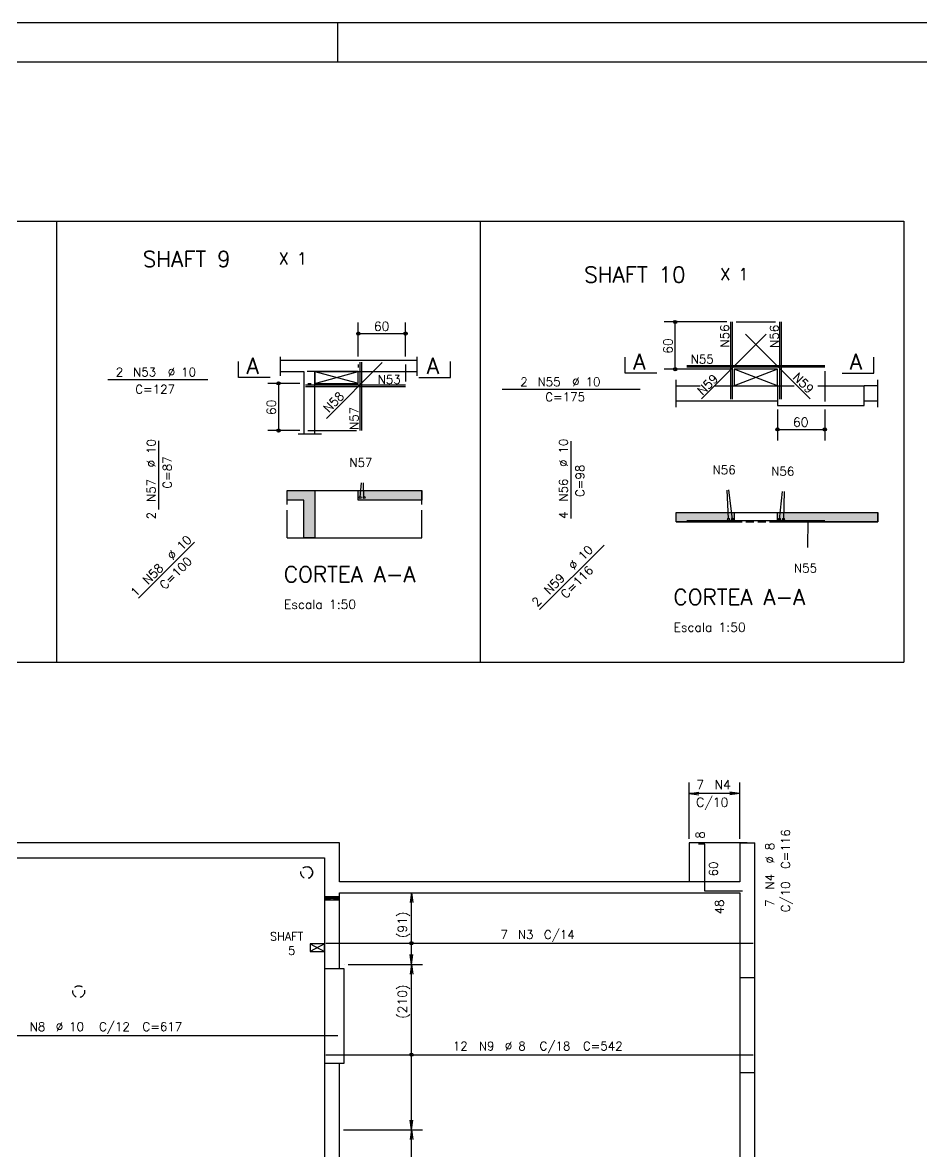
# Model space of a CAD drawing. Extents: x 0 to 119, y 0 to 84.
# Drawn here: x 73.9 to 96.72, y 55.44 to 84.1 of the extents above; entities that cross this region are included whole.
import ezdxf

# ---------------------------------------------------------------- set-up
doc = ezdxf.new("R2010")
doc.units = 0
doc.header["$MEASUREMENT"] = 0
for name, pattern in [('ESTILO_TQS_0001', [0.85, 0.7, -0.15]), ('ESTILO_TQS_0002', [0.3, 0.2, -0.1]), ('ESTILO_TQS_0003', [2.05, 1.5, -0.2, 0.15, -0.2])]:
    doc.linetypes.add(name, pattern=pattern)
for name, color, linetype in [('1', 1, 'CONTINUOUS'), ('15', 15, 'CONTINUOUS'), ('18', 4, 'CONTINUOUS'), ('2', 2, 'CONTINUOUS'), ('25', 1, 'CONTINUOUS'), ('26', 3, 'CONTINUOUS'), ('3', 3, 'CONTINUOUS'), ('51', 7, 'CONTINUOUS'), ('54', 7, 'CONTINUOUS'), ('6', 6, 'CONTINUOUS'), ('63', 7, 'CONTINUOUS'), ('64', 7, 'CONTINUOUS')]:
    doc.layers.add(name, color=color, linetype=linetype)
doc.styles.get("Standard").update_dxf_attribs({"font": 'ROMANS.SHX'})

msp = doc.modelspace()

# ---------------------------------------------------------------- linework, layer by layer
at = {"layer": '1', "linetype": 'Continuous'}
for p, q in [((81.324849, 75.242235), (82.358246, 74.960399)), ((81.324849, 74.942235), (82.360203, 75.224604)), ((82.360203, 75.224604), (82.424849, 75.242235)), ((82.358246, 74.960399), (82.424849, 74.942235)), ((81.116915, 62.673927), (81.180166, 62.65994)), ((81.180166, 62.65994), (81.148033, 62.670664)), ((81.20548, 62.64499), (81.180166, 62.65994)), ((81.229114, 62.623484), (81.20548, 62.64499)), ((81.245584, 62.601027), (81.229114, 62.623484)), ((81.259916, 62.569213), (81.245584, 62.601027)), ((81.246377, 62.448168), (81.256309, 62.468525)), ((81.256309, 62.468525), (81.266125, 62.508553)), ((81.264046, 62.553127), (81.259916, 62.569213)), ((81.266915, 62.523927), (81.264046, 62.553127)), ((81.266125, 62.508553), (81.266915, 62.523927)), ((81.169705, 62.383524), (81.195192, 62.395971)), ((81.195192, 62.395971), (81.207313, 62.404227)), ((81.207313, 62.404227), (81.223459, 62.418341)), ((81.223459, 62.418341), (81.246377, 62.448168)), ((81.564815, 60.717351), (81.204815, 60.717351)), ((81.204815, 60.717351), (81.204815, 60.517351)), ((81.564815, 60.717351), (81.204815, 60.517351)), ((81.204815, 60.717351), (81.564815, 60.517351)), ((81.204815, 60.517351), (81.564815, 60.517351)), ((81.564815, 60.517351), (81.564815, 60.717351))]:
    msp.add_line(p, q, dxfattribs=at)
msp.add_lwpolyline([(81.324849, 75.242235), (81.324849, 74.942235), (82.424849, 74.942235), (82.424849, 75.242235), (81.324849, 75.242235)], dxfattribs=at)
at = {"layer": '15', "linetype": 'ESTILO_TQS_0001'}
for p, q in [((80.444849, 75.612839), (80.444849, 75.135519)), ((83.907522, 75.612839), (83.907522, 75.135519)), ((90.494358, 74.333321), (90.494358, 75.11758)), ((95.611037, 74.333321), (95.611037, 75.11758)), ((80.90104, 73.663956), (81.48694, 73.663956)), ((80.621477, 71.018938), (80.621477, 72.218938)), ((84.03897, 71.018938), (84.03897, 72.218938)), ((90.494358, 71.42705), (90.494358, 71.66705)), ((95.611037, 71.42705), (95.611037, 71.66705))]:
    msp.add_line(p, q, dxfattribs=at)
at = {"layer": '15', "linetype": 'ESTILO_TQS_0002'}
msp.add_line((91.963985, 71.42705), (93.063985, 71.42705), dxfattribs=at)
msp.add_lwpolyline([(81.324849, 75.242235), (81.044849, 75.242235)], dxfattribs=at)
for centre in [(81.116915, 62.523839), (75.328877, 59.500219)]:
    msp.add_circle(centre, 0.149912, dxfattribs=at)
at = {"layer": '18', "linetype": 'Continuous'}
for p, q in [((82.424849, 75.622235), (82.424849, 76.485129)), ((83.624849, 75.622235), (83.624849, 76.485129)), ((91.773985, 76.499704), (90.191745, 76.499704)), ((90.469745, 75.299704), (90.469745, 76.499704)), ((82.424849, 76.207129), (83.624849, 76.207129)), ((91.863985, 75.299704), (90.191745, 75.299704)), ((80.944849, 74.942235), (80.124404, 74.942235)), ((80.402404, 74.942235), (80.402404, 73.742235)), ((93.063985, 74.279704), (93.063985, 73.495091)), ((94.263985, 74.279704), (94.263985, 73.495091)), ((80.944849, 73.742235), (80.124404, 73.742235)), ((93.063985, 73.773091), (94.263985, 73.773091)), ((90.763985, 71.457572), (94.263985, 71.457572)), ((90.819815, 63.381398), (90.819815, 64.810579)), ((92.104815, 63.381398), (92.104815, 64.810579)), ((90.819815, 64.532579), (91.067676, 64.56521)), ((92.104815, 64.532579), (90.819815, 64.532579)), ((90.819815, 64.532579), (91.067676, 64.499947)), ((92.104815, 64.532579), (91.856954, 64.56521)), ((92.104815, 64.532579), (91.856954, 64.499947)), ((83.772815, 62.011397), (83.740183, 61.763536)), ((83.772815, 60.1916), (83.772815, 62.011397)), ((83.772815, 62.011397), (83.805446, 61.763536)), ((82.164815, 60.1916), (84.050815, 60.1916)), ((83.772815, 60.1916), (83.740183, 60.439461)), ((83.772815, 60.1916), (83.740183, 59.943739)), ((83.772815, 60.1916), (83.805446, 60.439461)), ((83.772815, 55.9916), (83.772815, 60.1916)), ((83.772815, 60.1916), (83.805446, 59.943739)), ((83.772815, 55.9916), (83.740183, 56.239461)), ((83.772815, 55.9916), (83.805446, 56.239461)), ((82.044815, 55.9916), (84.050815, 55.9916)), ((83.772815, 55.9916), (83.740183, 55.743739)), ((83.772815, 53.431398), (83.772815, 55.9916)), ((83.772815, 55.9916), (83.805446, 55.743739))]:
    msp.add_line(p, q, dxfattribs=at)
for centre, radius in [((90.469745, 76.499704), 0.041625), ((90.469745, 76.499704), 0.02075), ((82.424849, 76.207129), 0.041625), ((82.424849, 76.207129), 0.02075), ((83.624849, 76.207129), 0.041625), ((83.624849, 76.207129), 0.02075), ((90.469745, 75.299704), 0.041625), ((90.469745, 75.299704), 0.02075), ((80.402404, 74.942235), 0.041625), ((80.402404, 74.942235), 0.02075), ((80.402404, 73.742235), 0.041625), ((80.402404, 73.742235), 0.02075), ((93.063985, 73.773091), 0.041625), ((93.063985, 73.773091), 0.02075), ((94.263985, 73.773091), 0.041625), ((94.263985, 73.773091), 0.02075)]:
    msp.add_circle(centre, radius, dxfattribs=at)
at = {"layer": '2', "linetype": 'Continuous'}
msp.add_line((81.9, 84.1), (81.9, 83.1), dxfattribs=at)
msp.add_lwpolyline([(0, 0), (0, 84.1), (118.9, 84.1), (118.9, 0), (0, 0)], dxfattribs=at)
for centre in [(82.470895, 72.043938), (82.57062, 72.043938), (91.821737, 71.49205), (91.921462, 71.49205), (93.117863, 71.49205), (93.217587, 71.49205)]:
    msp.add_circle(centre, 0.025, dxfattribs=at)
at = {"layer": '25', "linetype": 'Continuous'}
for p, q in [((91.873985, 76.499704), (91.873985, 76.499704)), ((82.424849, 75.522235), (82.424849, 75.522235)), ((83.624849, 75.522235), (83.624849, 75.522235)), ((91.963985, 75.299704), (91.963985, 75.299704)), ((81.044849, 74.942235), (81.044849, 74.942235)), ((93.063985, 74.879704), (93.063985, 74.379704)), ((93.063985, 74.879704), (93.486481, 74.879704)), ((94.087772, 74.879704), (95.263985, 74.879704)), ((95.263985, 74.379704), (95.263985, 74.879704)), ((93.063985, 74.379704), (95.263985, 74.379704)), ((93.063985, 74.379704), (93.063985, 74.379704)), ((94.263985, 74.379704), (94.263985, 74.379704)), ((81.044849, 73.742235), (81.044849, 73.742235)), ((82.47347, 72.051196), (82.502534, 72.415263)), ((82.566013, 72.040308), (82.556777, 72.413773)), ((91.824617, 71.502357), (91.788133, 72.232307)), ((91.926045, 71.487867), (91.829042, 72.235976)), ((93.11899, 71.483302), (93.19481, 72.198394)), ((93.225131, 71.491467), (93.23923, 72.195599)), ((93.831151, 71.472511), (93.828779, 70.777051)), ((90.819815, 63.281398), (90.819815, 63.281398)), ((92.104815, 63.281398), (92.104815, 63.281398)), ((83.772815, 62.011397), (83.772815, 62.011397)), ((82.064815, 60.1916), (82.064815, 60.1916)), ((83.772815, 60.1916), (83.772815, 60.1916)), ((81.944815, 55.9916), (81.944815, 55.9916)), ((83.772815, 55.9916), (83.772815, 55.9916))]:
    msp.add_line(p, q, dxfattribs=at)
for points in [[(81.564815, 57.681398), (82.064815, 57.681398), (82.064815, 60.081398), (81.564815, 60.081398), (81.564815, 57.681398)], [(92.104815, 57.451398), (92.484815, 57.451398), (92.484815, 59.851398), (92.104815, 59.851398), (92.104815, 57.451398)]]:
    msp.add_lwpolyline(points, dxfattribs=at)
for centre, radius in [((83.772815, 60.728424), 0.041625), ((83.772815, 60.728424), 0.02075), ((83.772815, 57.9006), 0.041625), ((83.772815, 57.9006), 0.02075)]:
    msp.add_circle(centre, radius, dxfattribs=at)
at = {"layer": '26', "linetype": 'Continuous'}
for points in [[(81.044849, 71.018938), (81.044849, 71.978938), (80.621477, 71.978938), (80.621477, 72.218938), (81.324849, 72.218938), (81.324849, 71.018938), (81.044849, 71.018938)], [(83.602081, 71.978938), (82.424849, 71.978938), (82.424849, 72.218938), (84.03897, 72.218938), (84.03897, 71.978938), (83.882081, 71.978938), (83.602081, 71.978938)], [(91.963985, 71.66705), (91.963985, 71.42705), (90.494358, 71.42705), (90.494358, 71.66705), (91.963985, 71.66705)], [(95.611037, 71.66705), (95.611037, 71.42705), (93.063985, 71.42705), (93.063985, 71.66705), (95.611037, 71.66705)]]:
    msp.add_lwpolyline(points, dxfattribs=at)
for points in [[(81.044849, 71.978938), (80.621477, 71.978938), (81.324849, 72.218938)], [(81.324849, 72.218938), (80.621477, 71.978938), (80.621477, 72.218938)], [(81.044849, 71.978938), (81.324849, 72.218938), (81.324849, 71.018938)], [(83.602081, 71.978938), (82.424849, 71.978938), (82.424849, 72.218938)], [(83.602081, 71.978938), (82.424849, 72.218938), (84.03897, 72.218938)], [(83.602081, 71.978938), (84.03897, 72.218938), (84.03897, 71.978938)], [(81.044849, 71.978938), (81.324849, 71.018938), (81.044849, 71.018938)], [(83.602081, 71.978938), (84.03897, 71.978938), (83.882081, 71.978938)], [(83.602081, 71.978938), (83.882081, 71.978938), (83.602081, 71.978938)], [(91.963985, 71.66705), (91.963985, 71.42705), (90.494358, 71.42705)], [(91.963985, 71.66705), (90.494358, 71.42705), (90.494358, 71.66705)], [(91.963985, 71.66705), (90.494358, 71.66705), (91.963985, 71.66705)], [(95.611037, 71.66705), (95.611037, 71.42705), (93.063985, 71.42705)], [(95.611037, 71.66705), (93.063985, 71.42705), (93.063985, 71.66705)], [(95.611037, 71.66705), (93.063985, 71.66705), (95.611037, 71.66705)]]:
    msp.add_solid(points, dxfattribs=at)
at = {"layer": '3', "linetype": 'Continuous'}
msp.add_lwpolyline([(117.9, 1), (2.499999, 1), (2.499999, 83.1), (117.9, 83.1), (117.9, 1)], dxfattribs=at)
at = {"layer": '51', "linetype": 'Continuous'}
for p, q in [((93.063985, 74.879704), (91.963985, 75.299704)), ((93.063985, 75.299704), (91.963985, 74.879704)), ((90.494358, 74.879704), (91.101117, 74.879704)), ((91.463995, 74.879704), (93.063985, 74.879704)), ((80.621477, 72.218938), (84.03897, 72.218938)), ((90.494358, 71.66705), (95.611037, 71.66705)), ((90.494358, 71.42705), (91.963985, 71.42705)), ((93.063985, 71.42705), (95.611037, 71.42705)), ((80.621477, 71.018938), (84.03897, 71.018938)), ((81.564815, 63.281398), (69.904815, 63.281398)), ((81.944815, 63.281398), (81.564815, 63.281398)), ((81.944815, 62.901398), (81.944815, 63.281398)), ((92.294815, 63.281398), (90.819815, 63.281398)), ((90.819815, 63.281398), (90.819815, 62.291398)), ((92.104815, 63.281398), (92.104815, 62.291398)), ((92.104815, 63.281398), (92.484815, 63.281398)), ((92.484815, 62.291398), (92.484815, 63.281398)), ((69.904815, 62.901398), (81.564815, 62.901398)), ((81.564815, 62.901398), (81.564815, 62.291398)), ((81.944815, 62.291398), (81.944815, 62.901398)), ((81.564815, 62.291398), (81.564815, 62.011398)), ((90.819815, 62.291398), (81.944815, 62.291398)), ((92.104815, 62.291398), (90.819815, 62.291398)), ((92.484815, 62.011398), (92.484815, 62.291398)), ((81.564815, 62.011398), (81.564815, 60.081398)), ((81.944815, 62.011398), (90.819815, 62.011398)), ((81.944815, 60.081398), (81.944815, 62.011398)), ((90.819815, 62.011398), (92.104815, 62.011398)), ((92.104815, 62.011398), (92.104815, 59.851398)), ((92.484815, 59.851398), (92.484815, 62.011398)), ((81.564815, 57.681398), (81.564815, 53.431398)), ((81.944815, 53.431398), (81.944815, 57.681398)), ((92.104815, 57.451398), (92.104815, 53.431398)), ((92.484815, 53.431398), (92.484815, 57.451398))]:
    msp.add_line(p, q, dxfattribs=at)
for points in [[(81.184849, 75.522235), (80.444849, 75.522235)], [(83.907522, 75.522235), (81.184849, 75.522235)], [(80.444849, 75.242235), (81.044849, 75.242235)], [(81.044849, 75.242235), (81.044849, 73.663956)], [(81.324849, 75.242235), (83.907522, 75.242235)], [(81.324849, 73.663956), (81.324849, 75.242235)], [(93.063985, 74.879704), (93.063985, 75.299704), (91.963985, 75.299704), (91.963985, 74.879704), (93.063985, 74.879704)], [(95.611037, 74.879704), (95.263985, 74.879704)], [(90.494358, 74.499704), (93.063985, 74.499704)], [(95.263985, 74.499704), (95.611037, 74.499704)], [(81.754815, 61.871398), (81.944815, 61.831398), (81.944815, 61.911398), (81.754815, 61.871398), (81.944815, 61.911398), (81.564815, 61.911398), (81.754815, 61.871398), (81.564815, 61.911398), (81.564815, 61.831398), (81.754815, 61.871398), (81.564815, 61.831398), (81.944815, 61.831398), (81.754815, 61.871398)]]:
    msp.add_lwpolyline(points, dxfattribs=at)
at = {"layer": '54', "linetype": 'ESTILO_TQS_0003'}
for p, q in [((92.013985, 76.499704), (93.013985, 76.499704)), ((82.424849, 75.422235), (82.424849, 75.342235)), ((83.624849, 75.422235), (83.624849, 74.992235)), ((94.263985, 75.249704), (94.263985, 74.479704)), ((81.144465, 74.942235), (81.224849, 74.942235)), ((81.144849, 73.742235), (82.374849, 73.742235))]:
    msp.add_line(p, q, dxfattribs=at)
at = {"layer": '6', "linetype": 'Continuous'}
for p, q in [((42.512263, 79.060676), (96.266854, 79.060676)), ((74.765018, 79.060676), (74.765018, 67.865654)), ((85.515936, 79.060676), (85.515936, 67.865654)), ((96.266854, 79.060676), (96.266854, 67.865654)), ((42.512263, 67.865654), (96.266854, 67.865654))]:
    msp.add_line(p, q, dxfattribs=at)
for points in [[(80.190987, 75.089398), (79.387044, 75.089398), (79.387044, 75.498588)], [(83.964607, 75.089398), (84.768551, 75.089398), (84.768551, 75.498588)], [(90.004608, 75.196519), (89.200665, 75.196519), (89.200665, 75.605709)], [(94.701731, 75.196519), (95.505674, 75.196519), (95.505674, 75.605709)]]:
    msp.add_lwpolyline(points, dxfattribs=at)
at = {"layer": '63', "linetype": 'ESTILO_TQS_0002'}
for points in [[(81.754815, 61.871398), (81.944815, 61.911398), (81.564815, 61.911398)], [(81.754815, 61.871398), (81.564815, 61.911398), (81.754815, 61.871398)], [(81.754815, 61.871398), (81.754815, 61.871398), (81.564815, 61.911398)], [(81.754815, 61.871398), (81.564815, 61.911398), (81.564815, 61.831398)], [(81.754815, 61.871398), (81.944815, 61.831398), (81.944815, 61.911398)], [(81.754815, 61.871398), (81.944815, 61.911398), (81.754815, 61.871398)], [(81.754815, 61.871398), (81.754815, 61.871398), (81.944815, 61.911398)], [(81.754815, 61.871398), (81.564815, 61.831398), (81.754815, 61.871398)], [(81.754815, 61.871398), (81.754815, 61.871398), (81.564815, 61.831398)], [(81.754815, 61.871398), (81.564815, 61.831398), (81.944815, 61.831398)], [(81.754815, 61.871398), (81.944815, 61.831398), (81.754815, 61.871398)]]:
    msp.add_solid(points, dxfattribs=at)
at = {"layer": '64', "linetype": 'Continuous'}
for p, q in [((91.873985, 76.499704), (91.873985, 74.539704)), ((91.913985, 76.499704), (91.913985, 74.539704)), ((93.113985, 76.499704), (93.113985, 74.539704)), ((93.153985, 76.499704), (93.153985, 74.539704)), ((92.772513, 76.188232), (91.137126, 74.552845)), ((92.255457, 76.188232), (93.890843, 74.552845)), ((81.616321, 74.053706), (83.034521, 75.471906)), ((82.474849, 73.742235), (82.474849, 75.482235)), ((82.514849, 73.742235), (82.514849, 75.482235)), ((94.263985, 75.389704), (90.763985, 75.389704)), ((94.263985, 75.349704), (90.763985, 75.349704)), ((76.064759, 75.04304), (78.604759, 75.04304)), ((83.624849, 74.892235), (81.084849, 74.892235)), ((83.624849, 74.852235), (81.084849, 74.852235)), ((86.079712, 74.790326), (89.579712, 74.790326)), ((77.365113, 71.742587), (77.365113, 73.482587)), ((87.827215, 71.512334), (87.827215, 73.472334)), ((76.848136, 69.491), (78.266336, 70.9092)), ((87.02559, 69.199189), (88.660977, 70.834576)), ((91.216939, 63.241398), (91.056939, 63.241398)), ((91.216939, 62.051398), (91.216939, 63.241398)), ((92.176939, 62.051398), (91.216939, 62.051398)), ((81.604814, 60.728424), (92.444814, 60.728424)), ((69.564814, 58.391668), (81.904814, 58.391668)), ((81.604814, 57.9006), (92.444814, 57.9006))]:
    msp.add_line(p, q, dxfattribs=at)

# ---------------------------------------------------------------- texts
at = {"layer": '1', "linetype": 'Continuous'}
for s, p in [('SHAFT 9', (76.954694, 77.895857)), ('SHAFT 10', (88.159502, 77.50151)), ('A', (89.404608, 75.29478)), ('A', (94.901731, 75.29478)), ('A', (79.590987, 75.187659)), ('A', (84.164607, 75.187659)), ('CORTEA A-A', (80.536707, 69.895115)), ('CORTEA A-A', (90.42462, 69.316496))]:
    msp.add_text(s, height=0.4, dxfattribs=at).set_placement(p)
at = {"layer": '2', "linetype": 'Continuous'}
for p in [(80.536707, 69.215115), (90.42462, 68.636496)]:
    msp.add_text('Escala 1:50', height=0.23, dxfattribs=at).set_placement(p)
at = {"layer": '25', "linetype": 'Continuous'}
for s, height, p in [('60', 0.23, (82.817849, 76.276129)), ('N55', 0.22, (90.860691, 75.444096)), ('N53', 0.22, (82.915736, 74.929947)), ('60', 0.23, (93.456985, 73.842091)), ('N57', 0.22, (82.198919, 72.818651)), ('N56', 0.22, (91.417172, 72.636695)), ('N56', 0.22, (92.904641, 72.600532)), ('N55', 0.22, (93.482005, 70.142018)), ('7', 0.23, (91.004802, 64.642111)), ('N4', 0.23, (91.464802, 64.642111)), ('C/10', 0.23, (90.997957, 64.193762)), ('SHAFT ', 0.21, (80.18192, 60.79799)), ('5', 0.21, (80.64262, 60.437704))]:
    msp.add_text(s, height=height, dxfattribs=at).set_placement(p)
for s, height, rotation, p in [('N56', 0.22, 90, (91.834399, 75.852079)), ('N56', 0.22, 90, (93.094288, 75.842631)), ('60', 0.23, 90, (90.400745, 75.692704)), ('N59', 0.22, 45, (91.163423, 74.625479)), ('N59', 0.22, 315, (93.436576, 75.078454)), ('N58', 0.22, 45, (81.67141, 74.181505)), ('60', 0.23, 90, (80.333404, 74.135235)), ('N57', 0.22, 90, (82.429969, 73.757609)), ('(91)', 0.23, 90, (83.657815, 60.861397)), ('(210)', 0.23, 90, (83.657815, 58.8116))]:
    msp.add_text(s, height=height, rotation=rotation, dxfattribs=at).set_placement(p)
at = {"layer": '26', "linetype": 'Continuous'}
for s, p in [('2', (76.269409, 75.118542)), ('N53', (76.709409, 75.118542)), ('%%c 10', (77.589409, 75.118542)), ('2', (86.533878, 74.869626)), ('N55', (86.973878, 74.869626)), ('%%c 10', (87.853878, 74.869626)), ('C=127', (76.764247, 74.681909)), ('C=175', (87.170822, 74.485799)), ('7', (86.034814, 60.838424)), ('N3', (86.474814, 60.838424)), ('C/14', (87.134814, 60.838424)), ('C/12', (75.844814, 58.501668)), ('N8', (74.084814, 58.501668)), ('%%c 10', (74.744814, 58.501668)), ('C=617', (76.944814, 58.501668)), ('12', (84.824814, 58.0106)), ('N9', (85.484814, 58.0106)), ('%%c 8', (86.144814, 58.0106)), ('C/18', (87.024814, 58.0106)), ('C=542', (88.124814, 58.0106))]:
    msp.add_text(s, height=0.22, dxfattribs=at).set_placement(p)
for s, rotation, p in [('%%c 10', 90, (77.279964, 72.810555)), ('%%c 10', 90, (87.739948, 72.820238)), ('C=87', 90, (77.687316, 72.267558)), ('C=98', 90, (88.161424, 72.057674)), ('N57', 90, (77.279964, 71.930555)), ('N56', 90, (87.739948, 71.940238)), ('2', 90, (77.279964, 71.490555)), ('4', 90, (87.739948, 71.500238)), ('%%c 10', 45, (77.70812, 70.442015)), ('%%c 10', 45, (87.89409, 70.189104)), ('C=100', 45, (77.511876, 69.6922)), ('N58', 45, (77.085867, 69.819761)), ('C=116', 45, (87.693301, 69.46196)), ('N59', 45, (87.271836, 69.56685)), ('1', 45, (76.77474, 69.508634)), ('2', 45, (86.960709, 69.255723)), ('8', 90, (91.213079, 63.381097)), ('C=116', 90, (93.379103, 62.614406)), ('%%c 8', 90, (92.978746, 62.751114)), ('60', 90, (91.546939, 62.426398)), ('N4', 90, (92.978746, 62.091114)), ('C/10', 90, (93.379103, 61.514406)), ('48', 90, (91.699136, 61.461924)), ('7', 90, (92.978746, 61.651114))]:
    msp.add_text(s, height=0.22, rotation=rotation, dxfattribs=at).set_placement(p)
at = {"layer": '51', "linetype": 'Continuous'}
for p in [(80.401617, 77.959486), (91.606425, 77.565139)]:
    msp.add_text('X 1', height=0.3, dxfattribs=at).set_placement(p)

doc.saveas('drawing.dxf')
